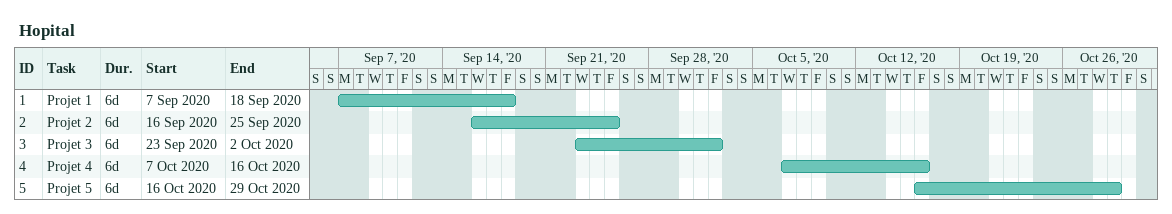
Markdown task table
Hopital

| ID | Task | Duration | Start | Finish |
|---|---|---|---|---|
| 1 | Projet 1 | 6d | 2020-09-07 | 2020-09-18 |
| 2 | Projet 2 | 6d | 2020-09-16 | 2020-09-25 |
| 3 | Projet 3 | 6d | 2020-09-23 | 2020-10-02 |
| 4 | Projet 4 | 6d | 2020-10-07 | 2020-10-16 |
| 5 | Projet 5 | 6d | 2020-10-16 | 2020-10-29 |
